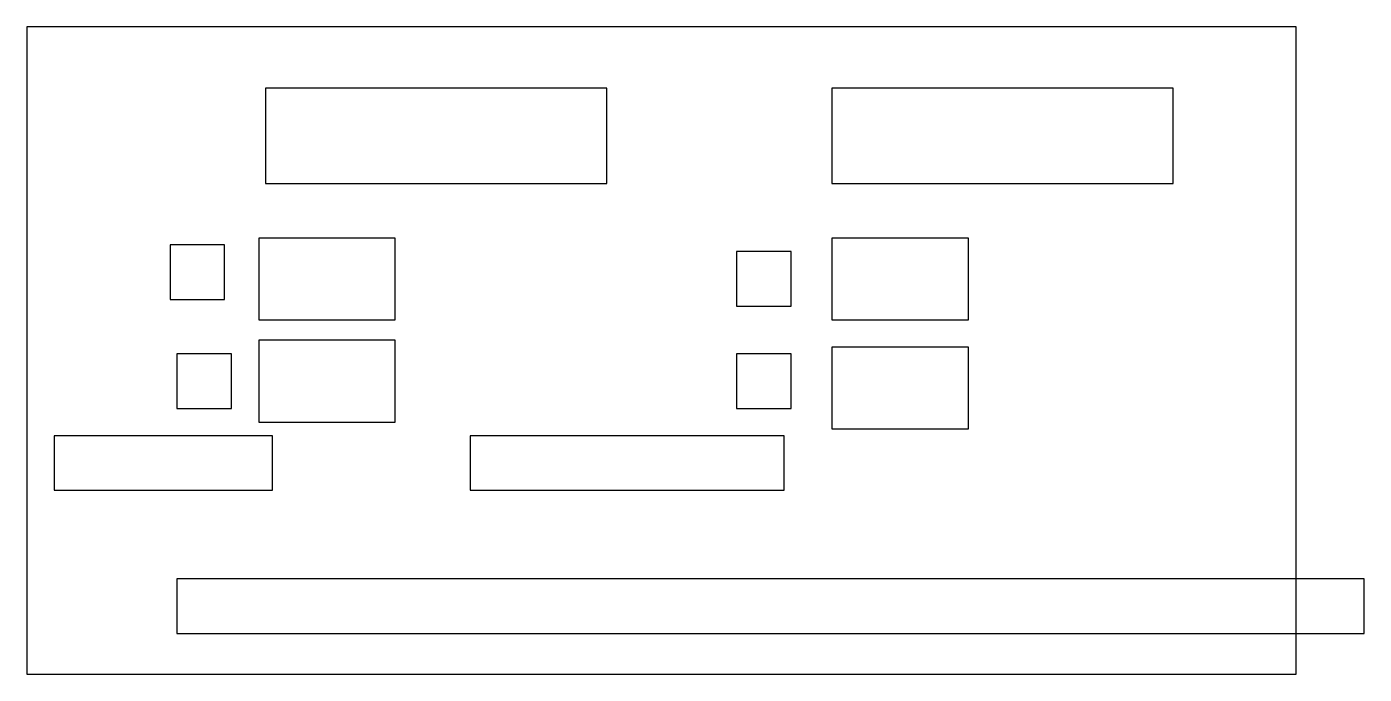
# Model space of a CAD drawing. Header units: millimetres. Extents: x 0 to 196, y 0 to 95.
import ezdxf

# ---------------------------------------------------------------- set-up
doc = ezdxf.new("R2010")
doc.units = ezdxf.units.MM

msp = doc.modelspace()

# ---------------------------------------------------------------- linework, layer by layer
for points in [[(0, 0), (186, 0), (186, 95), (0, 95)], [(35, 72), (85, 72), (85, 86), (35, 86)], [(118, 72), (168, 72), (168, 86), (118, 86)], [(21, 55), (29, 55), (29, 63), (21, 63)], [(34, 52), (54, 52), (54, 64), (34, 64)], [(118, 52), (138, 52), (138, 64), (118, 64)], [(104, 54), (112, 54), (112, 62), (104, 62)], [(34, 37), (54, 37), (54, 49), (34, 49)], [(118, 36), (138, 36), (138, 48), (118, 48)], [(22, 39), (30, 39), (30, 47), (22, 47)], [(104, 39), (112, 39), (112, 47), (104, 47)], [(4, 27), (36, 27), (36, 35), (4, 35)], [(65, 27), (111, 27), (111, 35), (65, 35)], [(22, 6), (196, 6), (196, 14), (22, 14)]]:
    msp.add_lwpolyline(points, close=True)

doc.saveas('drawing.dxf')
